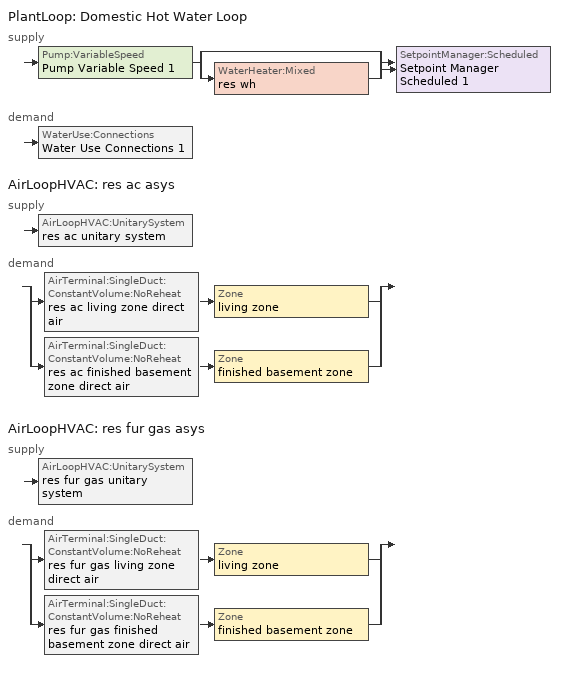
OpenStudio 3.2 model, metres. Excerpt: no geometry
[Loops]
PlantLoop 'Domestic Hot Water Loop'
 supply: Pump:VariableSpeed 'Pump Variable Speed 1' > split
  | bypass
  | WaterHeater:Mixed 'res wh'
  join > SetpointManager:Scheduled 'Setpoint Manager Scheduled 1'
 demand: WaterUse:Connections 'Water Use Connections 1'
AirLoopHVAC 'res ac asys'
 supply: AirLoopHVAC:UnitarySystem 'res ac unitary system'
 demand: split
  | AirTerminal:SingleDuct:ConstantVolume:NoReheat 'res ac living zone direct air' > Zone 'living zone'
  | AirTerminal:SingleDuct:ConstantVolume:NoReheat 'res ac finished basement zone direct air' > Zone 'finished basement zone'
AirLoopHVAC 'res fur gas asys'
 supply: AirLoopHVAC:UnitarySystem 'res fur gas unitary system'
 demand: split
  | AirTerminal:SingleDuct:ConstantVolume:NoReheat 'res fur gas living zone direct air' > Zone 'living zone'
  | AirTerminal:SingleDuct:ConstantVolume:NoReheat 'res fur gas finished basement zone direct air' > Zone 'finished basement zone'
[Sizing:Zone] Zone Cooling Design Supply Air Temperature Input Method=SupplyAirTemperature; Zone Cooling Design Supply Air Temperature {C}=14; Zone Cooling Design Supply Air Temperature Difference {deltaC}=11.11; Zone Heating Design Supply Air Temperature Input Method=SupplyAirTemperature; Zone Heating Design Supply Air Temperature {C}=40; Zone Heating Design Supply Air Temperature Difference {deltaC}=11.11; Zone Cooling Design Supply Air Humidity Ratio {kg-H2O/kg-air}=0.0085; Zone Heating Design Supply Air Humidity Ratio {kg-H2O/kg-air}=0.008; Cooling Design Air Flow Method=DesignDay; Heating Design Air Flow Method=DesignDay; Account for Dedicated Outdoor Air System=No; Dedicated Outdoor Air System Control Strategy=NeutralSupplyAir; Dedicated Outdoor Air Low Setpoint Temperature for Design {C}=autosize; Dedicated Outdoor Air High Setpoint Temperature for Design {C}=autosize
living zone; finished basement zone
[Zone equipment]
living zone: res ac living zone direct air, res fur gas living zone direct air
finished basement zone: res ac finished basement zone direct air, res fur gas finished basement zone direct air
[PlantLoop]
Domestic Hot Water Loop: Glycol Concentration=0; Maximum Loop Flow Rate {m3/s}=0.01; Plant Loop Volume {m3}=0.003; Load Distribution Scheme=Optimal
[Sizing:Plant]
Domestic Hot Water Loop: Loop Type=Heating; Design Loop Exit Temperature {C}=51.6667; Loop Design Temperature Difference {deltaC}=5.55556; Sizing Option=NonCoincident; Zone Timesteps in Averaging Window=1; Coincident Sizing Factor Mode=None
[Pump:VariableSpeed]
Pump Variable Speed 1: Rated Flow Rate {m3/s}=0.01; Rated Pump Head {Pa}=1; Rated Power Consumption {W}=0; Motor Efficiency=1; Fraction of Motor Inefficiencies to Fluid Stream=0; Coefficient 1 of the Part Load Performance Curve=0; Coefficient 2 of the Part Load Performance Curve=1; Coefficient 3 of the Part Load Performance Curve=0; Coefficient 4 of the Part Load Performance Curve=0; Pump Control Type=Intermittent; Skin Loss Radiative Fraction=0.5; Design Power Sizing Method=PowerPerFlowPerPressure; Design Electric Power per Unit Flow Rate {W/(m3/s)}=348701.1; Design Shaft Power per Unit Flow Rate per Unit Head {W-s/m3-Pa}=1.28205; Design Minimum Flow Rate Fraction=0
[SetpointManager:Scheduled]
Setpoint Manager Scheduled 1: Control Variable=Temperature; Schedule=New dhw temp
[WaterHeater:Mixed]
res wh: Tank Volume {m3}=0.143846; Setpoint Temperature Schedule=New WH Setpoint Temp; Deadband Temperature Difference {deltaC}=2; Maximum Temperature Limit {C}=99; Heater Control Type=Cycle; Heater Maximum Capacity {W}=11722.8; Heater Minimum Capacity {W}=0; Heater Fuel Type=NaturalGas; Heater Thermal Efficiency=0.773298; Off Cycle Parasitic Fuel Consumption Rate {W}=0; Off Cycle Parasitic Fuel Type=Electricity; Off Cycle Parasitic Heat Fraction to Tank=0; On Cycle Parasitic Fuel Consumption Rate {W}=0; On Cycle Parasitic Fuel Type=Electricity; On Cycle Parasitic Heat Fraction to Tank=0; Ambient Temperature Indicator=ThermalZone; Ambient Temperature Thermal Zone=finished basement zone; Off Cycle Loss Coefficient to Ambient Temperature {W/K}=4.15693; Off Cycle Loss Fraction to Thermal Zone=0.64; On Cycle Loss Coefficient to Ambient Temperature {W/K}=4.15693; On Cycle Loss Fraction to Thermal Zone=1; Use Side Effectiveness=1; Source Side Effectiveness=1; Use Side Design Flow Rate {m3/s}=autosize; Source Side Design Flow Rate {m3/s}=autosize; Indirect Water Heating Recovery Time {hr}=1.5; Source Side Flow Control Mode=IndirectHeatPrimarySetpoint
[WaterHeater:Sizing]
res wh: Design Mode=PeakDraw; Time Storage Can Meet Peak Draw {hr}=0.538503; Time for Tank Recovery {hr}=0; Nominal Tank Volume for Autosizing Plant Connections {m3}=1
[WaterUse:Connections]
Water Use Connections 1: Drain Water Heat Exchanger Type=None; Drain Water Heat Exchanger Destination=Plant; Water Use Equipment Name 1=res shower; Water Use Equipment Name 2=res sink; Water Use Equipment Name 3=res bath; Water Use Equipment Name 4=res shower dist; Water Use Equipment Name 5=res sink dist; Water Use Equipment Name 6=res bath dist; Water Use Equipment Name 7=res cw
[WaterUse:Equipment:Definition]
Name | Peak Flow Rate {m3/s} | Target Temperature Schedule
res shower | 2.01372e-05 | New fixtures temperature schedule
res sink | 1.96454e-05 | New fixtures temperature schedule
res bath | 5.83e-05 | New fixtures temperature schedule
res shower dist; res sink dist; res bath dist | 0 | New fixtures temperature schedule
res cw | 6.06636e-06 | New res cw temperature schedule
[OtherEquipment:Definition] Design Level Calculation Method=EquipmentLevel; Fraction Radiant=0; Fraction Lost=0
Name | Design Level {W} | Fraction Latent
res shower | 578.922 | 0.486891
res sink | 197.139 | 0.311263
res bath | 859.034 | 0
[EnergyManagementSystem:Sensor]
Name | Output Variable or Output Meter Index Key | Output Variable or Output Meter
res_shower_tout | res wh | Water Heater Use Side Outlet Temperature
res_af_1_tin_s | living zone | Zone Mean Air Temperature
res_af_1_tt_s | living zone | Zone Outdoor Air Drybulb Temperature
res_ds_res_fur_gas_asys_fan_rtf_s | res fur gas htg supply fan | Fan Runtime Fraction
res_ds_res_ac_asys_fan_rtf_s | res ac clg supply fan | Fan Runtime Fraction
[Coil:Cooling:DX:SingleSpeed]
res ac cooling coil: Availability Schedule=Always On Discrete; Rated Total Cooling Capacity {W}=4550.66; Rated Sensible Heat Ratio=0.740403; Rated COP {W/W}=3.06784; Rated Air Flow Rate {m3/s}=0.235784; Rated Evaporator Fan Power Per Volume Flow Rate {W/(m3/s)}=773.391; Total Cooling Capacity Function of Temperature Curve=Cool-Cap-fT1; Total Cooling Capacity Function of Flow Fraction Curve=Cool-Cap-fFF1; Energy Input Ratio Function of Temperature Curve=Cool-EIR-fT1; Energy Input Ratio Function of Flow Fraction Curve=Cool-EIR-fFF1; Part Load Fraction Correlation Curve=Cool-PLF-fPLR1; Minimum Outdoor Dry-Bulb Temperature for Compressor Operation {C}=-25; Nominal Time for Condensate Removal to Begin {s}=1000; Ratio of Initial Moisture Evaporation Rate and Steady State Latent Capacity=1.5; Maximum Cycling Rate {cycles/hr}=3; Latent Capacity Time Constant {s}=45; Condenser Type=AirCooled; Evaporative Condenser Effectiveness=0; Evaporative Condenser Air Flow Rate {m3/s}=Autosize; Evaporative Condenser Pump Rated Power Consumption {W}=Autosize; Crankcase Heater Capacity {W}=0; Maximum Outdoor Dry-Bulb Temperature for Crankcase Heater Operation {C}=12.7778; Basin Heater Capacity {W/K}=0; Basin Heater Setpoint Temperature {C}=10
[Fan:OnOff] Availability Schedule=Always On Discrete; Fan Total Efficiency=0.75; Pressure Rise {Pa}=794.58; Maximum Flow Rate {m3/s}=0.376893; Motor Efficiency=1; Motor In Airstream Fraction=1
Name | Fan Power Ratio Function of Speed Ratio Curve | Fan Efficiency Ratio Function of Speed Ratio Curve
res ac clg supply fan | Fan On Off Power Curve | Fan On Off Efficiency Curve
res fur gas htg supply fan | Fan On Off Power Curve 1 | Fan On Off Efficiency Curve 1
[AirLoopHVAC:UnitarySystem] Control Type=Load; Controlling Zone or Thermostat Location=living zone; Dehumidification Control Type=None; Availability Schedule=Always On Discrete; Fan Placement=BlowThrough; Supply Air Fan Operating Mode Schedule=Always Off Discrete; DX Heating Coil Sizing Ratio=1; Use DOAS DX Cooling Coil=No; DOAS DX Cooling Coil Leaving Minimum Air Temperature {C}=2; Latent Load Control=SensibleOnlyLoadControl; Supply Air Flow Rate Method During Cooling Operation=SupplyAirFlowRate; Supply Air Flow Rate Method During Heating Operation=SupplyAirFlowRate; Supply Air Flow Rate When No Cooling or Heating is Required {m3/s}=0; Maximum Supply Air Temperature {C}=48.8889; Maximum Outdoor Dry-Bulb Temperature for Supplemental Heater Operation {C}=21; Maximum Cycling Rate {cycles/hr}=2.5; Heat Pump Time Constant {s}=60; Fraction of On-Cycle Power Use=0.01; Heat Pump Fan Delay Time {s}=60; Ancilliary On-Cycle Electric Power {W}=0; Ancilliary Off-Cycle Electric Power {W}=0
Name | Supply Fan | Cooling Coil | Supply Air Flow Rate During Cooling Operation {m3/s} | Supply Air Flow Rate During Heating Operation {m3/s} | Heating Coil
res ac unitary system | res ac clg supply fan | res ac cooling coil | 0.304729 | 0
res fur gas unitary system | res fur gas htg supply fan |  | 0 | 0.376888 | res fur gas heating coil
[AirLoopHVAC] Availability Schedule=Always On Discrete; Design Supply Air Flow Rate {m3/s}=0.376888; Design Return Air Flow Fraction of Supply Air Flow=1
res ac asys; res fur gas asys
[Sizing:System] Type of Load to Size On=Sensible; Design Outdoor Air Flow Rate {m3/s}=Autosize; Central Heating Maximum System Air Flow Ratio=0.3; Preheat Design Temperature {C}=7; Preheat Design Humidity Ratio {kg-H2O/kg-Air}=0.008; Precool Design Temperature {C}=12.8; Precool Design Humidity Ratio {kg-H2O/kg-Air}=0.008; Central Cooling Design Supply Air Temperature {C}=12.8; Central Heating Design Supply Air Temperature {C}=16.7; Sizing Option=NonCoincident; 100% Outdoor Air in Cooling=Yes; 100% Outdoor Air in Heating=Yes; Central Cooling Design Supply Air Humidity Ratio {kg-H2O/kg-Air}=0.0085; Central Heating Design Supply Air Humidity Ratio {kg-H2O/kg-Air}=0.008; Cooling Design Air Flow Method=DesignDay; Cooling Design Air Flow Rate {m3/s}=0; Heating Design Air Flow Method=DesignDay; Heating Design Air Flow Rate {m3/s}=0; System Outdoor Air Method=ZoneSum; Zone Maximum Outdoor Air Fraction=1; Cooling Supply Air Flow Rate Per Floor Area {m3/s-m2}=0.00996765; Cooling Fraction of Autosized Cooling Supply Air Flow Rate=1; Cooling Supply Air Flow Rate Per Unit Cooling Capacity {m3/s-W}=3.94755e-05; Heating Supply Air Flow Rate Per Floor Area {m3/s-m2}=0.00996765; Heating Fraction of Autosized Heating Supply Air Flow Rate=1; Heating Fraction of Autosized Cooling Supply Air Flow Rate=1; Heating Supply Air Flow Rate Per Unit Heating Capacity {m3/s-W}=3.15882e-05; Cooling Design Capacity Method=CoolingDesignCapacity; Cooling Design Capacity {W}=autosize; Cooling Design Capacity Per Floor Area {W/m2}=234.7; Fraction of Autosized Cooling Design Capacity=1; Heating Design Capacity Method=HeatingDesignCapacity; Heating Design Capacity {W}=autosize; Heating Design Capacity Per Floor Area {W/m2}=157; Fraction of Autosized Heating Design Capacity=1; Central Cooling Capacity Control Method=OnOff
res ac asys; res fur gas asys
[AirTerminal:SingleDuct:ConstantVolume:NoReheat] Availability Schedule=Always On Discrete
Name | Maximum Air Flow Rate {m3/s}
res ac living zone direct air; res fur gas living zone direct air | 0.328263
res ac finished basement zone direct air; res fur gas finished basement zone direct air | 0.0486254
[Coil:Heating:Gas]
res fur gas heating coil: Availability Schedule=Always On Discrete; Gas Burner Efficiency=0.8; Nominal Capacity {W}=12492.2; Parasitic Electric Load {W}=76; Parasitic Gas Load {W}=0; Fuel Type=NaturalGas
[ElectricEquipment:Definition]
res cw: Design Level Calculation Method=EquipmentLevel; Design Level {W}=843.444; Fraction Latent=0; Fraction Radiant=0.48; Fraction Lost=0.2
[Schedule:Constant]
Name | Value
Always On Discrete | 1
Always Off Discrete | 0
[Schedule:Ruleset]
Name | Default Day Schedule
New res cw temperature schedule | Schedule Day 2
New dhw temp | Schedule Day 5
New WH Setpoint Temp | Schedule Day 10
New fixtures temperature schedule | Schedule Day 14
[Schedule:Day]
Schedule Day 2; Schedule Day 5; Schedule Day 10; Schedule Day 14: 24, 0, 0
New res cw temperature schedule after Power Outage; New res cw temperature schedule before Power Outage: 1, 0, 52.666, 2, 0, 52.666, 3, 0, 52.666, 4, 0, 52.666, 5, 0, 52.666, 6, 0, 52.666, 7, 0, 52.666, 8, 0, 52.666, 9, 0, 52.666, 10, 0, 52.666, 11, 0, 52.666, 12, 0, 52.666, 13, 0, 52.666, 14, 0, 52.666, 15, 0, 52.666, 16, 0, 52.666, 17, 0, 52.666, 18, 0, 52.666, 19, 0, 52.666, 20, 0, 52.666, 21, 0, 52.666, 22, 0, 52.666, 23, 0, 52.666, 24, 0, 52.666
New res cw temperature schedule end of Power Outage: 1, 0, 0, 2, 0, 0, 3, 0, 0, 4, 0, 0, 5, 0, 0, 6, 0, 0, 7, 0, 0, 8, 0, 0, 9, 0, 0, 10, 0, 0, 11, 0, 0, 12, 0, 0, 13, 0, 52.666, 14, 0, 52.666, 15, 0, 52.666, 16, 0, 52.666, 17, 0, 52.666, 18, 0, 52.666, 19, 0, 52.666, 20, 0, 52.666, 21, 0, 52.666, 22, 0, 52.666, 23, 0, 52.666, 24, 0, 52.666
New res cw temperature schedule during Power Outage; New dhw temp during Power Outage; New WH Setpoint Temp during Power Outage; New fixtures temperature schedule during Power Outage: 1, 0, 0, 2, 0, 0, 3, 0, 0, 4, 0, 0, 5, 0, 0, 6, 0, 0, 7, 0, 0, 8, 0, 0, 9, 0, 0, 10, 0, 0, 11, 0, 0, 12, 0, 0, 13, 0, 0, 14, 0, 0, 15, 0, 0, 16, 0, 0, 17, 0, 0, 18, 0, 0, 19, 0, 0, 20, 0, 0, 21, 0, 0, 22, 0, 0, 23, 0, 0, 24, 0, 0
New res cw temperature schedule start of Power Outage: 1, 0, 52.666, 2, 0, 52.666, 3, 0, 52.666, 4, 0, 52.666, 5, 0, 52.666, 6, 0, 52.666, 7, 0, 52.666, 8, 0, 52.666, 9, 0, 52.666, 10, 0, 52.666, 11, 0, 52.666, 12, 0, 52.666, 13, 0, 52.666, 14, 0, 0, 15, 0, 0, 16, 0, 0, 17, 0, 0, 18, 0, 0, 19, 0, 0, 20, 0, 0, 21, 0, 0, 22, 0, 0, 23, 0, 0, 24, 0, 0
New dhw temp after Power Outage; New dhw temp before Power Outage; New WH Setpoint Temp after Power Outage; New WH Setpoint Temp before Power Outage: 1, 0, 51.6667, 2, 0, 51.6667, 3, 0, 51.6667, 4, 0, 51.6667, 5, 0, 51.6667, 6, 0, 51.6667, 7, 0, 51.6667, 8, 0, 51.6667, 9, 0, 51.6667, 10, 0, 51.6667, 11, 0, 51.6667, 12, 0, 51.6667, 13, 0, 51.6667, 14, 0, 51.6667, 15, 0, 51.6667, 16, 0, 51.6667, 17, 0, 51.6667, 18, 0, 51.6667, 19, 0, 51.6667, 20, 0, 51.6667, 21, 0, 51.6667, 22, 0, 51.6667, 23, 0, 51.6667, 24, 0, 51.6667
New dhw temp end of Power Outage; New WH Setpoint Temp end of Power Outage: 1, 0, 0, 2, 0, 0, 3, 0, 0, 4, 0, 0, 5, 0, 0, 6, 0, 0, 7, 0, 0, 8, 0, 0, 9, 0, 0, 10, 0, 0, 11, 0, 0, 12, 0, 0, 13, 0, 51.6667, 14, 0, 51.6667, 15, 0, 51.6667, 16, 0, 51.6667, 17, 0, 51.6667, 18, 0, 51.6667, 19, 0, 51.6667, 20, 0, 51.6667, 21, 0, 51.6667, 22, 0, 51.6667, 23, 0, 51.6667, 24, 0, 51.6667
New dhw temp start of Power Outage; New WH Setpoint Temp start of Power Outage: 1, 0, 51.6667, 2, 0, 51.6667, 3, 0, 51.6667, 4, 0, 51.6667, 5, 0, 51.6667, 6, 0, 51.6667, 7, 0, 51.6667, 8, 0, 51.6667, 9, 0, 51.6667, 10, 0, 51.6667, 11, 0, 51.6667, 12, 0, 51.6667, 13, 0, 51.6667, 14, 0, 0, 15, 0, 0, 16, 0, 0, 17, 0, 0, 18, 0, 0, 19, 0, 0, 20, 0, 0, 21, 0, 0, 22, 0, 0, 23, 0, 0, 24, 0, 0
New fixtures temperature schedule after Power Outage; New fixtures temperature schedule before Power Outage: 1, 0, 43.3333, 2, 0, 43.3333, 3, 0, 43.3333, 4, 0, 43.3333, 5, 0, 43.3333, 6, 0, 43.3333, 7, 0, 43.3333, 8, 0, 43.3333, 9, 0, 43.3333, 10, 0, 43.3333, 11, 0, 43.3333, 12, 0, 43.3333, 13, 0, 43.3333, 14, 0, 43.3333, 15, 0, 43.3333, 16, 0, 43.3333, 17, 0, 43.3333, 18, 0, 43.3333, 19, 0, 43.3333, 20, 0, 43.3333, 21, 0, 43.3333, 22, 0, 43.3333, 23, 0, 43.3333, 24, 0, 43.3333
New fixtures temperature schedule end of Power Outage: 1, 0, 0, 2, 0, 0, 3, 0, 0, 4, 0, 0, 5, 0, 0, 6, 0, 0, 7, 0, 0, 8, 0, 0, 9, 0, 0, 10, 0, 0, 11, 0, 0, 12, 0, 0, 13, 0, 43.3333, 14, 0, 43.3333, 15, 0, 43.3333, 16, 0, 43.3333, 17, 0, 43.3333, 18, 0, 43.3333, 19, 0, 43.3333, 20, 0, 43.3333, 21, 0, 43.3333, 22, 0, 43.3333, 23, 0, 43.3333, 24, 0, 43.3333
New fixtures temperature schedule start of Power Outage: 1, 0, 43.3333, 2, 0, 43.3333, 3, 0, 43.3333, 4, 0, 43.3333, 5, 0, 43.3333, 6, 0, 43.3333, 7, 0, 43.3333, 8, 0, 43.3333, 9, 0, 43.3333, 10, 0, 43.3333, 11, 0, 43.3333, 12, 0, 43.3333, 13, 0, 43.3333, 14, 0, 0, 15, 0, 0, 16, 0, 0, 17, 0, 0, 18, 0, 0, 19, 0, 0, 20, 0, 0, 21, 0, 0, 22, 0, 0, 23, 0, 0, 24, 0, 0
[Schedule:Rule] Date Specification Type=DateRange
Name | Schedule Ruleset | Rule Order | Day Schedule | Start Month | Start Day | End Month | End Day
New res cw temperature schedule after Power Outage | New res cw temperature schedule | 0 | New res cw temperature schedule after Power Outage | 7 | 27 | 12 | 31
New res cw temperature schedule end of Power Outage | New res cw temperature schedule | 1 | New res cw temperature schedule end of Power Outage | 7 | 26 | 7 | 26
New res cw temperature schedule during Power Outage | New res cw temperature schedule | 2 | New res cw temperature schedule during Power Outage | 7 | 25 | 7 | 25
New res cw temperature schedule start of Power Outage | New res cw temperature schedule | 3 | New res cw temperature schedule start of Power Outage | 7 | 24 | 7 | 24
New res cw temperature schedule before Power Outage | New res cw temperature schedule | 4 | New res cw temperature schedule before Power Outage | 1 | 1 | 7 | 23
New dhw temp after Power Outage | New dhw temp | 0 | New dhw temp after Power Outage | 7 | 27 | 12 | 31
New dhw temp end of Power Outage | New dhw temp | 1 | New dhw temp end of Power Outage | 7 | 26 | 7 | 26
New dhw temp during Power Outage | New dhw temp | 2 | New dhw temp during Power Outage | 7 | 25 | 7 | 25
New dhw temp start of Power Outage | New dhw temp | 3 | New dhw temp start of Power Outage | 7 | 24 | 7 | 24
New dhw temp before Power Outage | New dhw temp | 4 | New dhw temp before Power Outage | 1 | 1 | 7 | 23
New WH Setpoint Temp after Power Outage | New WH Setpoint Temp | 0 | New WH Setpoint Temp after Power Outage | 7 | 27 | 12 | 31
New WH Setpoint Temp end of Power Outage | New WH Setpoint Temp | 1 | New WH Setpoint Temp end of Power Outage | 7 | 26 | 7 | 26
New WH Setpoint Temp during Power Outage | New WH Setpoint Temp | 2 | New WH Setpoint Temp during Power Outage | 7 | 25 | 7 | 25
New WH Setpoint Temp start of Power Outage | New WH Setpoint Temp | 3 | New WH Setpoint Temp start of Power Outage | 7 | 24 | 7 | 24
New WH Setpoint Temp before Power Outage | New WH Setpoint Temp | 4 | New WH Setpoint Temp before Power Outage | 1 | 1 | 7 | 23
New fixtures temperature schedule after Power Outage | New fixtures temperature schedule | 0 | New fixtures temperature schedule after Power Outage | 7 | 27 | 12 | 31
New fixtures temperature schedule end of Power Outage | New fixtures temperature schedule | 1 | New fixtures temperature schedule end of Power Outage | 7 | 26 | 7 | 26
New fixtures temperature schedule during Power Outage | New fixtures temperature schedule | 2 | New fixtures temperature schedule during Power Outage | 7 | 25 | 7 | 25
New fixtures temperature schedule start of Power Outage | New fixtures temperature schedule | 3 | New fixtures temperature schedule start of Power Outage | 7 | 24 | 7 | 24
New fixtures temperature schedule before Power Outage | New fixtures temperature schedule | 4 | New fixtures temperature schedule before Power Outage | 1 | 1 | 7 | 23
[Curve:Biquadratic] Minimum Value of x=13.88; Maximum Value of x=23.88; Minimum Value of y=18.33; Maximum Value of y=51.66
Name | Coefficient1 Constant | Coefficient2 x | Coefficient3 x**2 | Coefficient4 y | Coefficient5 y**2 | Coefficient6 x*y
Cool-Cap-fT1 | 1.5509 | -0.0750501 | 0.00309714 | 0.00240111 | -5.0544e-05 | -0.000427281
Cool-EIR-fT1 | -0.304283 | 0.118048 | -0.00342467 | -0.00626191 | 0.000695427 | -0.000469975
[Curve:Quadratic] Minimum Value of x=0
Name | Coefficient1 Constant | Coefficient2 x | Coefficient3 x**2 | Maximum Value of x | Minimum Curve Output | Maximum Curve Output
Cool-PLF-fPLR1 | 0.8 | 0.2 | 0 | 1 | 0.7 | 1
Cool-Cap-fFF1 | 0.718605 | 0.4101 | -0.128705 | 2 | 0 | 2
Cool-EIR-fFF1 | 1.323 | -0.477711 | 0.154712 | 2 | 0 | 2
[Curve:Exponent] Coefficient1 Constant=1; Coefficient2 Constant=0; Coefficient3 Constant=0; Minimum Value of x=0; Maximum Value of x=1
Fan On Off Power Curve; Fan On Off Power Curve 1
[Curve:Cubic] Coefficient1 Constant=1; Coefficient2 x=0; Coefficient3 x**2=0; Coefficient4 x**3=0; Minimum Value of x=0; Maximum Value of x=1
Fan On Off Efficiency Curve; Fan On Off Efficiency Curve 1
